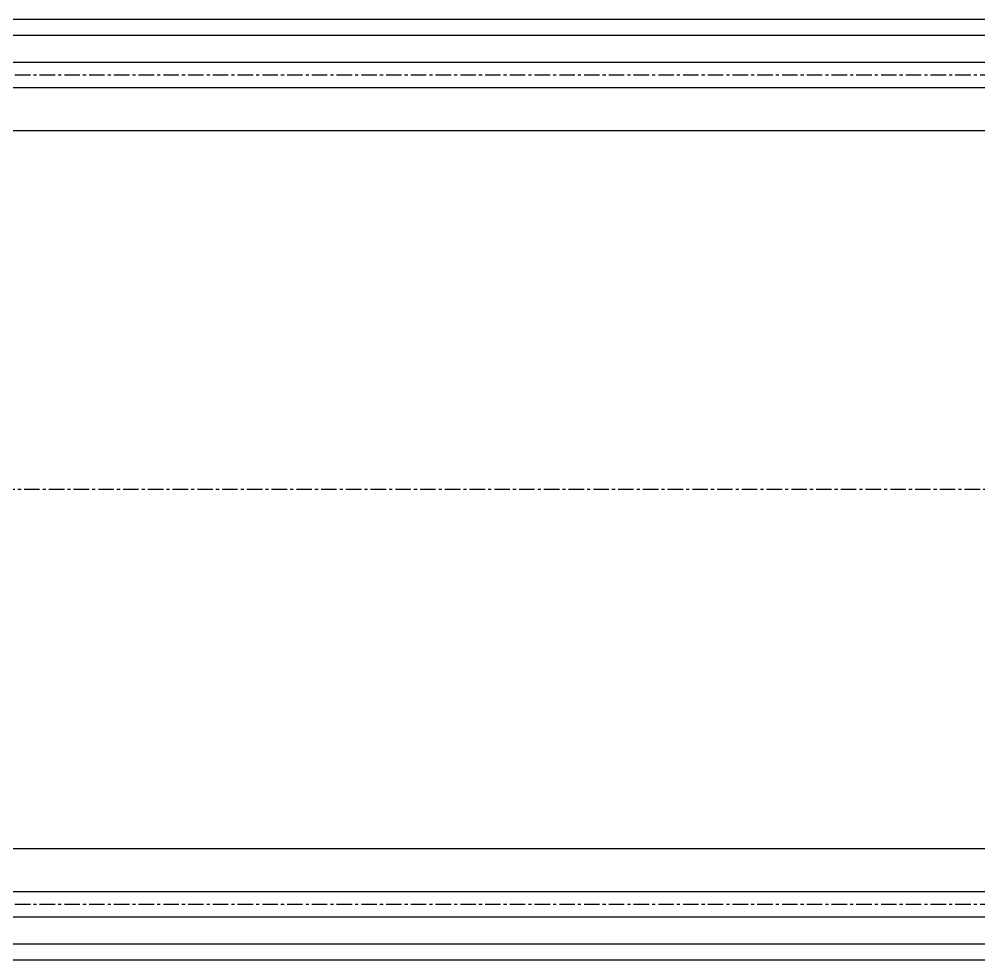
# Model space of a CAD drawing. Header units: inches. Extents: x 0 to 77285, y -118 to 40065.
# Drawn here: x 22116.4 to 22504.1, y 22990.6 to 23370.6 of the extents above; entities that cross this region are included whole.
import ezdxf

# ---------------------------------------------------------------- set-up
doc = ezdxf.new("R2010")
doc.units = ezdxf.units.IN
doc.header["$LTSCALE"] = 5
doc.header["$MEASUREMENT"] = 0
doc.linetypes.add('CENTER', pattern=[2, 1.25, -0.25, 0.25, -0.25])
for name, color, linetype in [('11', 1, 'CENTER'), ('B', 123, 'Continuous'), ('G', 231, 'Continuous')]:
    doc.layers.add(name, color=color, linetype=linetype)

# ---------------------------------------------------------------- blocks, each defined once
blk = doc.blocks.new('A$C37b407a2')
for p, q in [((-357.5, -720), (-357.5, 7550)), ((-312.5, -720), (-312.5, 7550)), ((-22.5, -720), (-22.5, 7550)), ((22.5, -720), (22.5, 7550))]:
    blk.add_line(p, q)
at = {"layer": '11'}
for p, q in [((-335, -720), (-335, 7550)), ((-167.5, 7550), (-167.5, -720)), ((0, -720), (0, 7550))]:
    blk.add_line(p, q, dxfattribs=at)
at = {"layer": 'B'}
for p, q in [((-340.15, -720), (-340.15, 7550)), ((-329.85, -720), (-329.85, 7550)), ((-5.15, -720), (-5.15, 7550)), ((5.15, -720), (5.15, 7550))]:
    blk.add_line(p, q, dxfattribs=at)
at = {"layer": 'G'}
for p, q in [((-351, -720), (-351, 7550)), ((16, -720), (16, 7550))]:
    blk.add_line(p, q, dxfattribs=at)

msp = doc.modelspace()

# ---------------------------------------------------------------- block references
at = {"rotation": 270}
msp.add_blockref('A$C37b407a2', (22064.6497809, 23013.05047629), dxfattribs=at)

doc.saveas('drawing.dxf')
